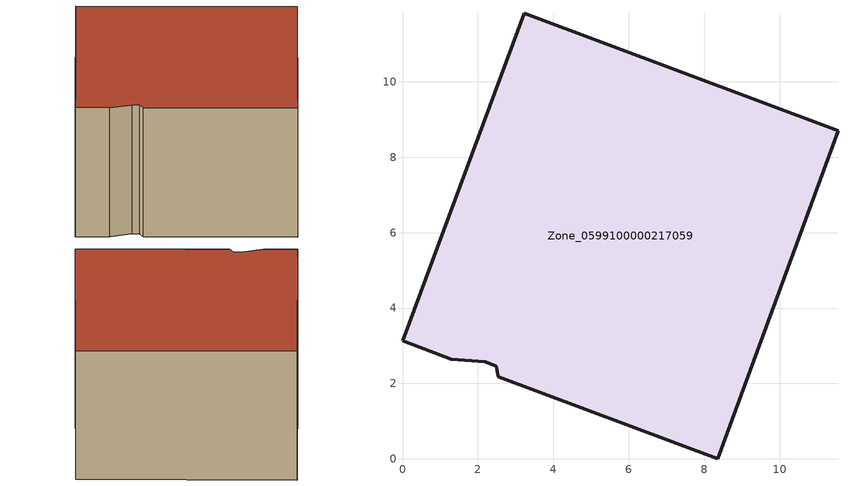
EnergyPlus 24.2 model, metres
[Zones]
Zone_0599100000217059
 floor ground (C_G): 1.29,2.65 0,3.13 3.23,11.82 11.55,8.7 8.36,0 2.54,2.18 2.48,2.46 2.2,2.57 z0
 wall outside (C_F): 11.55,8.7 3.23,11.82 0,3.13 1.29,2.65 2.2,2.57 2.48,2.46 2.54,2.18 8.36,0 11.55,8.7 z0:5.77
 roof outside (C_R): 0,3.13 1.29,2.65 2.2,2.57 2.48,2.46 2.54,2.18 8.36,0 11.55,8.7 3.23,11.82 z5.77
[BUILDING]
Pand.0599100000217059: North Axis=0; Terrain=City; Loads Convergence Tolerance Value=0.04; Temperature Convergence Tolerance Value=0.4; Solar Distribution=FullExterior; Maximum Number of Warmup Days=25; Minimum Number of Warmup Days=1
[Site:Location]
Rotterdam.The.Hague.AP_ZH_NLD Design_Conditions: Latitude=51.96; Longitude=4.45; Time Zone=1; Elevation=-4.5
[SITE:GROUNDTEMPERATURE:BUILDINGSURFACE]
18, 18, 18, 18, 18, 18, 18, 18, 18, 18, 18, 18
[MATERIAL] Thermal Absorptance=0.9; Solar Absorptance=0.7; Visible Absorptance=0.7
Name | Roughness | Thickness | Conductivity | Density | Specific Heat
G.D.1965 | MediumSmooth | 0.15 | 1 | 540 | 1210
F.D.1965 | Rough | 0.3 | 0.857143 | 1920 | 840
R.D.1965 | MediumRough | 0.2 | 0.08 | 1500 | 1000
[CONSTRUCTION]
C_G: G.D.1965
C_F: F.D.1965
C_R: R.D.1965
[ZONE]
Zone_0599100000217059: Type=1; Multiplier=1; Ceiling Height=Autocalculate; Volume=Autocalculate; Floor Area=autocalculate; Part of Total Floor Area=Yes
[ZONEINFILTRATION:DESIGNFLOWRATE]
Infil_Zone_0599100000217059: Zone or ZoneList or Space or SpaceList=Zone_0599100000217059; Schedule=AlwaysOn; Design Flow Rate Calculation Method=Flow/Area; Flow Rate per Floor Area=0.0042; Constant Term Coefficient=1; Temperature Term Coefficient=0; Velocity Term Coefficient=0; Velocity Squared Term Coefficient=0
[HVACTEMPLATE:ZONE:IDEALLOADSAIRSYSTEM]
Zone_0599100000217059: Maximum Heating Supply Air Temperature=50; Minimum Cooling Supply Air Temperature=13; Maximum Heating Supply Air Humidity Ratio=0.0156; Minimum Cooling Supply Air Humidity Ratio=0.0077; Heating Limit=NoLimit; Cooling Limit=NoLimit; Dehumidification Control Type=ConstantSensibleHeatRatio; Cooling Sensible Heat Ratio=0.7; Dehumidification Setpoint=60; Humidification Control Type=None; Humidification Setpoint=30; Outdoor Air Method=None; Outdoor Air Flow Rate per Person=0.00944; Outdoor Air Flow Rate per Zone Floor Area=0; Outdoor Air Flow Rate per Zone=0; Demand Controlled Ventilation Type=None; Outdoor Air Economizer Type=NoEconomizer; Heat Recovery Type=None; Sensible Heat Recovery Effectiveness=0.7; Latent Heat Recovery Effectiveness=0.65
[ZONECONTROL:THERMOSTAT]
ThermostatControl_Zone_0599100000217059: Zone or ZoneList=Zone_0599100000217059; Control Type Schedule=DualSetpointControlType; Control 1=Thermostat_Zone_0599100000217059; Temperature Difference Between Cutout And Setpoint=0
[THERMOSTATSETPOINT:DUALSETPOINT]
Thermostat_Zone_0599100000217059: Heating Setpoint Temperature Schedule=HeatingSetpoint_Zone_0599100000217059; Cooling Setpoint Temperature Schedule=CoolingSetpoint_Zone_0599100000217059
[SCHEDULE:COMPACT]
HeatingSetpoint_Zone_0599100000217059: Through: 12/31, For: AllDays, Until: 24:00, 21
CoolingSetpoint_Zone_0599100000217059: Through: 12/31, For: AllDays, Until: 24:00, 24
DualSetpointControlType: Through: 12/31, For: AllDays, Until: 24:00, 4
AlwaysOn: Through: 12/31, For: AllDays, Until: 24:00, 1
